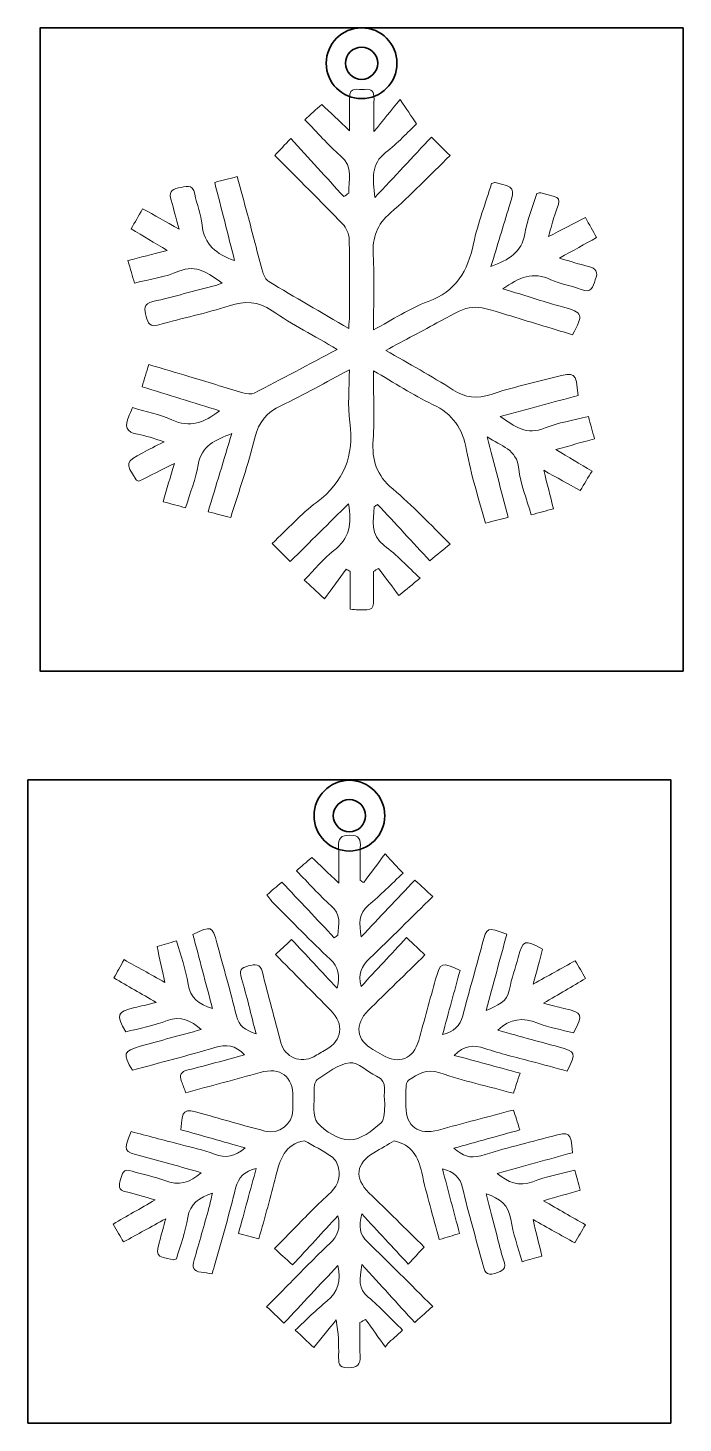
# Model space of a CAD drawing. Header units: millimetres. Extents: x -14 to 282, y 0 to 224.
# Drawn here: x -13.7 to 88.2, y 0 to 216.9 of the extents above; entities that cross this region are included whole.
import ezdxf

# ---------------------------------------------------------------- set-up
doc = ezdxf.new("R2010")
doc.units = ezdxf.units.MM
doc.header["$MEASUREMENT"] = 0
doc.layers.add('Layer 1', color=7, linetype='Continuous', lineweight=0)

msp = doc.modelspace()

# ---------------------------------------------------------------- linework, layer by layer
at = {"layer": 'Layer 1', "color": 18, "lineweight": 35, "true_color": 0x000000}
for points in [[(88.23, 116.9), (-11.77, 116.9), (-11.77, 216.9), (88.23, 216.9)], [(86.33, 0), (-13.67, 0), (-13.67, 100), (86.33, 100)]]:
    msp.add_lwpolyline(points, close=True, dxfattribs=at)
at = {"layer": 'Layer 1', "color": 7, "lineweight": 35, "true_color": 0xffffff}
for centre in [(38.23, 211.4), (36.33, 94.43)]:
    msp.add_circle(centre, 2.5, dxfattribs=at)
for points in [[(38.23, 205.9), (35.2, 205.9), (32.73, 208.36), (32.73, 211.4), (32.73, 214.43), (35.2, 216.9), (38.23, 216.9), (41.27, 216.9), (43.73, 214.43), (43.73, 211.4), (43.73, 208.36), (41.27, 205.9), (38.23, 205.9)], [(36.33, 88.93), (33.3, 88.93), (30.83, 91.39), (30.83, 94.43), (30.83, 97.46), (33.3, 99.93), (36.33, 99.93), (39.36, 99.93), (41.83, 97.46), (41.83, 94.43), (41.83, 91.39), (39.36, 88.93), (36.33, 88.93)]]:
    msp.add_open_spline(points, degree=3, knots=[0, 0, 0, 0, 1, 1, 1, 2, 2, 2, 3, 3, 3, 4, 4, 4, 4], dxfattribs=at)
at = {"layer": 'Layer 1'}
for points, knots in [([(73.5, 156.47), (73.84, 155.24), (74.12, 154.25), (74.46, 153.03), (72.51, 152.48), (70.66, 151.96), (68.46, 151.34), (70.44, 150.16), (72.18, 149.13), (74.07, 148.01), (73.44, 146.97), (72.88, 146.05), (72.22, 144.97), (70.37, 146), (68.64, 146.96), (66.56, 148.12), (67.11, 145.95), (67.56, 144.15), (68.07, 142.13), (66.92, 141.82), (65.84, 141.53), (64.61, 141.19), (63.9, 143.69), (62.92, 145.99), (62.68, 148.37), (62.36, 151.43), (59.98, 151.85), (57.76, 153.33), (58.9, 148.95), (59.92, 145.02), (61.01, 140.82), (59.84, 140.51), (58.76, 140.23), (57.49, 139.9), (56.45, 143.79), (55.22, 147.44), (54.56, 151.2), (53.96, 154.62), (52.45, 156.88), (49.27, 158.37), (46.2, 159.8), (43.35, 161.71), (40.07, 163.6), (40.07, 159.78), (40.26, 156.31), (40.02, 152.87), (39.8, 149.72), (40.56, 147.33), (43.07, 145.22), (46.15, 142.65), (48.9, 139.68), (52.02, 136.65), (50.9, 135.73), (50.06, 135.05), (48.84, 134.07), (46.21, 136.91), (43.46, 139.86), (40.71, 142.82), (40.54, 142.69), (40.38, 142.56), (40.21, 142.44), (40.09, 140.29), (39.48, 138.14), (41.76, 136.42), (43.7, 134.96), (45.38, 133.16), (47.34, 131.34), (46.12, 130.36), (45.28, 129.69), (44.02, 128.68), (43.1, 129.9), (41.98, 131.38), (40.86, 132.87), (40.6, 132.71), (40.34, 132.55), (40.08, 132.39), (40.08, 131.21), (40.07, 130.03), (40.09, 128.85), (40.13, 126.38), (40.13, 126.38), (37.59, 126.43), (37.29, 126.44), (36.99, 126.48), (36.44, 126.52), (36.44, 128.49), (36.44, 130.45), (36.44, 132.41), (36.24, 132.53), (36.05, 132.64), (35.85, 132.75), (34.74, 131.25), (33.63, 129.74), (32.45, 128.13), (31.08, 129.41), (30.3, 130.15), (29.32, 131.06), (30.91, 132.67), (32.25, 134.34), (33.9, 135.63), (36.29, 137.49), (36.81, 139.8), (36.18, 142.91), (33.15, 139.91), (30.25, 137.02), (27.13, 133.93), (26.23, 134.83), (25.47, 135.59), (24.31, 136.75), (26.75, 139.03), (28.81, 141.32), (31.22, 143.13), (35.49, 146.33), (37.11, 150.35), (36.39, 155.61), (36.04, 158.17), (36.33, 160.81), (36.33, 163.76), (32.63, 161.79), (29.27, 159.85), (25.76, 158.21), (23.47, 157.14), (22.23, 155.66), (21.62, 153.16), (20.61, 149.03), (19.18, 145), (17.87, 140.76), (16.71, 141.07), (15.68, 141.33), (14.37, 141.68), (15.59, 145.73), (16.78, 149.66), (18.05, 153.83), (15.47, 152.87), (13.34, 151.96), (12.82, 148.98), (12.44, 146.78), (11.58, 144.66), (10.86, 142.3), (9.7, 142.61), (8.62, 142.9), (7.36, 143.24), (7.95, 145.24), (8.49, 147.07), (9.11, 149.2), (7.07, 148.17), (5.3, 147.27), (3.61, 146.42), (3.37, 146.53), (3.22, 146.56), (3.16, 146.64), (1.44, 149.38), (1.44, 149.38), (4.23, 150.86), (5.19, 151.36), (6.15, 151.86), (7.51, 152.57), (5.88, 153.05), (4.69, 153.52), (3.45, 153.72), (1.57, 154.03), (1.34, 155), (2.02, 156.53), (2.19, 156.91), (2.35, 157.3), (2.59, 157.86), (4.68, 157.23), (6.81, 156.85), (8.71, 155.97), (11.52, 154.66), (13.75, 155.5), (16.14, 157.38), (12.07, 158.64), (8.15, 159.85), (4.08, 161.11), (4.45, 162.33), (4.76, 163.35), (5.13, 164.57), (7.31, 163.92), (9.34, 163.33), (11.37, 162.72), (14.18, 161.87), (16.97, 160.99), (19.78, 160.18), (20.33, 160.02), (21.07, 159.89), (21.53, 160.12), (25.75, 162.28), (29.93, 164.53), (34.43, 166.92), (30.86, 169.01), (27.45, 170.78), (24.31, 172.92), (22.09, 174.43), (20.1, 174.48), (17.65, 173.69), (14.06, 172.53), (10.33, 171.79), (6.7, 170.72), (5.29, 170.31), (5.03, 170.95), (4.73, 172.04), (4.42, 173.17), (4.26, 174), (5.77, 174.35), (9.03, 175.13), (12.27, 176.02), (15.51, 176.86), (15.79, 176.93), (16.05, 177.05), (16.54, 177.22), (14.37, 178.74), (12.6, 180.24), (9.8, 179.06), (7.7, 178.16), (5.35, 177.85), (2.92, 177.23), (2.59, 178.35), (2.28, 179.37), (1.88, 180.72), (3.84, 181.23), (5.68, 181.71), (8, 182.31), (5.96, 183.53), (4.28, 184.54), (2.39, 185.66), (2.98, 186.69), (3.53, 187.66), (4.17, 188.78), (6.03, 187.75), (7.71, 186.8), (9.85, 185.61), (9.36, 187.38), (9.01, 188.75), (8.6, 190.11), (8.28, 191.21), (8.51, 191.83), (9.76, 192.02), (10.83, 192.18), (11.93, 192.81), (12.28, 191.07), (12.61, 189.46), (13.26, 187.89), (13.42, 186.27), (13.72, 183.2), (15.63, 181.73), (18.48, 180.72), (17.44, 184.8), (16.43, 188.76), (15.38, 192.88), (16.6, 193.2), (17.64, 193.46), (18.88, 193.78), (19.44, 191.75), (19.97, 189.83), (20.48, 187.91), (21.28, 184.91), (22.04, 181.89), (22.88, 178.9), (23.03, 178.36), (23.36, 177.73), (23.8, 177.46), (27.83, 175.04), (31.9, 172.69), (36.23, 170.16), (36.28, 170.98), (36.35, 171.55), (36.35, 172.13), (36.35, 176.1), (36.4, 180.08), (36.3, 184.05), (36.27, 184.85), (35.86, 185.82), (35.3, 186.4), (31.88, 189.95), (28.35, 193.42), (24.72, 197.06), (25.52, 197.91), (26.25, 198.69), (27.21, 199.71), (30.01, 196.64), (32.74, 193.65), (35.47, 190.66), (35.73, 190.85), (36, 191.03), (36.26, 191.22), (36.17, 193.22), (37.06, 195.28), (34.92, 197.06), (32.98, 198.69), (31.33, 200.67), (29.41, 202.63), (30.28, 203.42), (31.11, 204.18), (32.03, 205.01), (33.35, 203.76), (34.66, 202.52), (36.35, 200.92), (36.35, 202.9), (36.38, 204.45), (36.34, 206), (36.29, 207.94), (37.74, 207.19), (38.68, 207.34), (39.81, 207.51), (40.2, 206.94), (40.16, 205.86), (40.11, 204.36), (40.15, 202.85), (40.15, 200.78), (41.61, 202.56), (42.74, 203.95), (44.22, 205.75), (45.25, 204.22), (45.89, 203.28), (46.78, 201.96), (45.43, 200.7), (43.82, 198.96), (41.96, 197.51), (39.67, 195.74), (39.93, 193.51), (40.3, 190.52), (43.39, 193.83), (46.16, 196.79), (49.09, 199.92), (50.16, 198.86), (50.93, 198.1), (51.99, 197.05), (48.79, 193.95), (45.89, 190.89), (42.72, 188.14), (40.63, 186.32), (39.88, 184.33), (40.03, 181.61), (40.24, 177.84), (40.08, 174.05), (40.08, 169.95), (43.07, 171.54), (45.68, 173.32), (48.56, 174.35), (52.95, 175.94), (54.73, 179.12), (55.64, 183.37), (56.32, 186.57), (57.51, 189.66), (58.44, 192.69), (58.75, 192.79), (58.88, 192.88), (58.98, 192.86), (62.12, 192.13), (62.11, 192.13), (61.19, 189.12), (60.26, 186.11), (59.35, 183.09), (58.35, 179.8), (61.11, 180.85), (63.11, 181.99), (63.63, 184.9), (64.01, 187.04), (64.84, 189.1), (65.46, 191.17), (65.77, 191.2), (65.96, 191.28), (66.12, 191.24), (69.57, 190.32), (69.25, 190.71), (68.27, 187.81), (67.94, 186.84), (67.7, 185.84), (67.31, 184.46), (69.36, 185.52), (71.13, 186.43), (73.05, 187.41), (73.66, 186.3), (74.18, 185.36), (74.77, 184.3), (72.91, 183.27), (71.17, 182.3), (69, 181.1), (70.77, 180.59), (72.11, 180.16), (73.48, 179.82), (74.69, 179.51), (75.09, 178.93), (74.58, 177.71), (74.15, 176.7), (74.03, 175.54), (72.37, 176.22), (70.86, 176.85), (69.15, 177.04), (67.68, 177.75), (64.89, 179.11), (62.65, 178.08), (60.22, 176.35), (62.88, 175.52), (65.39, 174.73), (67.9, 173.96), (68.43, 173.8), (68.96, 173.67), (69.49, 173.52), (72.68, 172.6), (72.77, 172.36), (71.05, 169.19), (67.66, 170.22), (64.22, 171.24), (60.79, 172.31), (55.38, 174), (55.39, 174), (50.45, 171.3), (47.73, 169.81), (44.98, 168.37), (41.99, 166.77), (45.63, 164.65), (49.1, 162.78), (52.41, 160.65), (54.38, 159.37), (56.15, 159.16), (58.39, 159.93), (61.62, 161.02), (64.98, 161.7), (68.28, 162.59), (71.46, 163.45), (71.55, 163.4), (71.89, 159.74), (67.97, 158.69), (64, 157.63), (59.79, 156.5), (62.03, 154.91), (63.93, 153.52), (66.76, 154.7), (68.81, 155.56), (71.09, 155.86), (73.5, 156.47)], [0, 0, 0, 0, 1, 1, 1, 2, 2, 2, 3, 3, 3, 4, 4, 4, 5, 5, 5, 6, 6, 6, 7, 7, 7, 8, 8, 8, 9, 9, 9, 10, 10, 10, 11, 11, 11, 12, 12, 12, 13, 13, 13, 14, 14, 14, 15, 15, 15, 16, 16, 16, 17, 17, 17, 18, 18, 18, 19, 19, 19, 20, 20, 20, 21, 21, 21, 22, 22, 22, 23, 23, 23, 24, 24, 24, 25, 25, 25, 26, 26, 26, 27, 27, 27, 28, 28, 28, 29, 29, 29, 30, 30, 30, 31, 31, 31, 32, 32, 32, 33, 33, 33, 34, 34, 34, 35, 35, 35, 36, 36, 36, 37, 37, 37, 38, 38, 38, 39, 39, 39, 40, 40, 40, 41, 41, 41, 42, 42, 42, 43, 43, 43, 44, 44, 44, 45, 45, 45, 46, 46, 46, 47, 47, 47, 48, 48, 48, 49, 49, 49, 50, 50, 50, 51, 51, 51, 52, 52, 52, 53, 53, 53, 54, 54, 54, 55, 55, 55, 56, 56, 56, 57, 57, 57, 58, 58, 58, 59, 59, 59, 60, 60, 60, 61, 61, 61, 62, 62, 62, 63, 63, 63, 64, 64, 64, 65, 65, 65, 66, 66, 66, 67, 67, 67, 68, 68, 68, 69, 69, 69, 70, 70, 70, 71, 71, 71, 72, 72, 72, 73, 73, 73, 74, 74, 74, 75, 75, 75, 76, 76, 76, 77, 77, 77, 78, 78, 78, 79, 79, 79, 80, 80, 80, 81, 81, 81, 82, 82, 82, 83, 83, 83, 84, 84, 84, 85, 85, 85, 86, 86, 86, 87, 87, 87, 88, 88, 88, 89, 89, 89, 90, 90, 90, 91, 91, 91, 92, 92, 92, 93, 93, 93, 94, 94, 94, 95, 95, 95, 96, 96, 96, 97, 97, 97, 98, 98, 98, 99, 99, 99, 100, 100, 100, 101, 101, 101, 102, 102, 102, 103, 103, 103, 104, 104, 104, 105, 105, 105, 106, 106, 106, 107, 107, 107, 108, 108, 108, 109, 109, 109, 110, 110, 110, 111, 111, 111, 112, 112, 112, 113, 113, 113, 114, 114, 114, 115, 115, 115, 116, 116, 116, 117, 117, 117, 118, 118, 118, 119, 119, 119, 120, 120, 120, 121, 121, 121, 122, 122, 122, 123, 123, 123, 124, 124, 124, 125, 125, 125, 126, 126, 126, 127, 127, 127, 128, 128, 128, 129, 129, 129, 130, 130, 130, 131, 131, 131, 132, 132, 132, 133, 133, 133, 134, 134, 134, 135, 135, 135, 136, 136, 136, 137, 137, 137, 138, 138, 138, 139, 139, 139, 140, 140, 140, 141, 141, 141, 142, 142, 142, 143, 143, 143, 144, 144, 144, 144]), ([(20.03, 57.25), (18.61, 58.78), (17.16, 58.91), (15.39, 58.38), (11.13, 57.11), (6.82, 56.01), (2.58, 54.86), (1.04, 57.39), (1.19, 57.84), (3.8, 58.58), (6.91, 59.46), (10.03, 60.29), (13.29, 61.18), (11.7, 62.58), (10.16, 63.35), (8.01, 62.57), (5.9, 61.81), (3.68, 61.37), (1.55, 60.8), (0.01, 63.53), (0.16, 63.92), (2.92, 64.59), (3.85, 64.82), (4.79, 65.04), (6.29, 65.39), (3.87, 66.79), (1.87, 67.95), (-0.29, 69.2), (0.24, 70.16), (0.7, 70.99), (1.28, 72.05), (3.34, 70.91), (5.27, 69.83), (7.63, 68.52), (7.19, 70.55), (6.83, 72.21), (6.42, 74.07), (7.4, 74.36), (8.31, 74.63), (9.46, 74.97), (10.09, 72.68), (10.91, 70.5), (11.26, 68.25), (11.6, 66.08), (12.85, 65.14), (15.03, 64.47), (13.98, 68.44), (12.99, 72.23), (12, 75.97), (14.83, 77.38), (15.05, 77.27), (15.74, 74.64), (16.73, 70.86), (17.84, 67.12), (18.76, 63.33), (19.15, 61.72), (20.18, 61.06), (21.82, 60.51), (21.04, 63.53), (20.38, 66.37), (19.54, 69.14), (19.17, 70.35), (19.45, 70.77), (20.6, 71.07), (21.68, 71.34), (22.45, 71.48), (22.8, 70.09), (23.71, 66.42), (24.71, 62.77), (25.69, 59.12), (26.29, 56.88), (28.79, 55.84), (30.79, 56.96), (31.43, 57.32), (32.06, 57.71), (32.7, 58.06), (35.23, 59.49), (35.55, 62.03), (33.46, 64.13), (30.63, 66.99), (27.8, 69.86), (24.85, 72.84), (25.58, 73.51), (26.3, 74.18), (27.35, 75.16), (29.61, 72.75), (31.92, 70.29), (34.44, 67.6), (34.88, 69.65), (34.67, 70.9), (33.36, 72.11), (30.31, 74.93), (27.43, 77.94), (24.49, 80.88), (24.2, 81.17), (23.96, 81.52), (23.5, 82.1), (24.26, 82.76), (24.98, 83.39), (25.83, 84.11), (28.56, 81.21), (31.26, 78.34), (33.97, 75.46), (34.16, 75.6), (34.34, 75.74), (34.53, 75.87), (34.7, 77.51), (35.09, 79.08), (33.44, 80.49), (31.61, 82.07), (30.01, 83.93), (28.1, 85.87), (28.88, 86.54), (29.6, 87.17), (30.48, 87.94), (31.74, 86.74), (33, 85.55), (34.67, 83.96), (34.67, 86.12), (34.74, 87.85), (34.64, 89.56), (34.56, 90.92), (35.05, 91.38), (36.41, 91.4), (37.9, 91.41), (38.1, 90.69), (38.03, 89.45), (37.95, 87.77), (38.01, 86.08), (38.01, 84.39), (38.2, 84.26), (38.38, 84.14), (38.56, 84.02), (39.63, 85.46), (40.7, 86.91), (41.88, 88.49), (43.06, 87.22), (43.71, 86.52), (44.67, 85.49), (42.87, 83.8), (41.17, 82.06), (39.31, 80.51), (37.72, 79.19), (37.85, 77.64), (38.18, 75.59), (41.06, 78.64), (43.72, 81.46), (46.52, 84.42), (47.6, 83.42), (48.33, 82.75), (49.29, 81.87), (45.93, 78.57), (42.77, 75.36), (39.5, 72.27), (38.21, 71.05), (37.61, 69.79), (38.17, 67.89), (40.51, 70.41), (42.8, 72.87), (45.22, 75.48), (46.41, 74.37), (47.14, 73.68), (48.09, 72.79), (45.07, 69.83), (42.14, 66.99), (39.24, 64.12), (37.1, 62), (37.41, 59.51), (39.98, 58.09), (40.46, 57.83), (40.93, 57.54), (41.41, 57.26), (44.07, 55.71), (46.26, 56.55), (47.11, 59.49), (48.01, 62.65), (48.85, 65.84), (49.75, 69.01), (50.5, 71.68), (50.69, 71.74), (53.54, 70.36), (52.66, 67.14), (51.77, 63.88), (50.82, 60.39), (52.61, 60.88), (53.56, 61.72), (53.97, 63.31), (54.92, 67.03), (56.01, 70.72), (56.99, 74.44), (57.72, 77.17), (57.68, 77.17), (60.81, 76), (59.78, 72.19), (58.73, 68.35), (57.58, 64.13), (59.34, 64.95), (60.86, 65.4), (61.24, 67.44), (61.54, 69.12), (62.14, 70.73), (62.58, 72.39), (63.31, 75.12), (63.6, 75.23), (66.37, 73.69), (65.94, 72.03), (65.49, 70.34), (64.94, 68.25), (67.27, 69.55), (69.29, 70.67), (71.46, 71.88), (72.02, 70.93), (72.5, 70.1), (73.07, 69.12), (70.97, 67.88), (68.95, 66.69), (66.54, 65.27), (67.86, 64.93), (68.76, 64.68), (69.67, 64.47), (72.63, 63.77), (72.72, 63.59), (71.21, 60.65), (69.36, 61.14), (67.42, 61.48), (65.62, 62.18), (63.34, 63.08), (61.36, 62.94), (59.41, 61.07), (61.2, 60.57), (62.9, 60.09), (64.62, 59.62), (66.03, 59.23), (67.45, 58.88), (68.86, 58.48), (71.59, 57.71), (71.61, 57.65), (70.21, 54.73), (68.38, 55.22), (66.51, 55.72), (64.65, 56.22), (62.23, 56.88), (59.78, 57.42), (57.42, 58.25), (55.59, 58.91), (54.13, 58.66), (52.64, 57.17), (56.03, 56.25), (59.33, 55.35), (62.87, 54.39), (62.49, 53.24), (62.18, 52.31), (61.84, 51.27), (57.89, 52.35), (54.07, 53.2), (50.39, 54.46), (48.32, 55.16), (46.98, 54.22), (45.51, 53.29), (45.25, 53.12), (45.16, 52.56), (45.14, 52.18), (45.09, 51.2), (45.12, 50.22), (45.12, 49.24), (45.12, 46.1), (47.08, 44.7), (50.18, 45.56), (54, 46.61), (57.83, 47.6), (61.85, 48.67), (62.16, 47.71), (62.45, 46.81), (62.85, 45.58), (59.42, 44.63), (56.11, 43.71), (52.58, 42.73), (53.93, 41.59), (55.09, 41.04), (56.79, 41.57), (60.41, 42.69), (64.09, 43.59), (67.74, 44.56), (70.71, 45.35), (70.71, 45.35), (71.03, 42.04), (67.21, 40.99), (63.35, 39.93), (59.31, 38.82), (61.04, 37.41), (62.67, 36.7), (64.87, 37.53), (66.9, 38.31), (69.08, 38.7), (71.39, 39.31), (71.67, 38.26), (71.91, 37.35), (72.21, 36.21), (70.37, 35.67), (68.65, 35.18), (66.53, 34.56), (68.88, 33.21), (70.9, 32.05), (73.03, 30.83), (72.46, 29.87), (71.98, 29.04), (71.37, 28.02), (69.24, 29.21), (67.2, 30.35), (64.89, 31.64), (65.38, 29.6), (65.81, 27.85), (66.27, 25.97), (65.22, 25.67), (64.3, 25.41), (63.19, 25.09), (62.56, 27.37), (61.77, 29.5), (61.43, 31.69), (61.08, 33.9), (59.83, 34.95), (57.58, 35.64), (58.16, 33.41), (58.7, 31.34), (59.25, 29.26), (59.59, 27.97), (59.85, 26.64), (60.31, 25.38), (60.84, 23.96), (60.16, 23.63), (58.97, 23.28), (57.54, 22.86), (57.34, 23.64), (57.06, 24.69), (56.04, 28.65), (54.87, 32.57), (53.93, 36.55), (53.54, 38.22), (52.64, 39.05), (50.81, 39.51), (51.7, 36.13), (52.55, 32.91), (53.46, 29.47), (52.44, 29.17), (51.49, 28.88), (50.32, 28.53), (49.36, 32.12), (48.33, 35.5), (47.59, 38.94), (47.05, 41.41), (46.03, 43.25), (43.31, 43.88), (42.34, 43.32), (41.24, 42.68), (40.13, 42.04), (37.33, 40.41), (37.06, 38.06), (39.38, 35.8), (42.22, 33.03), (45.04, 30.25), (47.98, 27.37), (47.1, 26.45), (46.42, 25.72), (45.49, 24.73), (43.08, 27.32), (40.81, 29.77), (38.27, 32.51), (37.8, 30.54), (37.87, 29.35), (39.13, 28.16), (42.51, 24.98), (45.74, 21.65), (49.29, 18.13), (48.42, 17.36), (47.68, 16.71), (46.49, 15.66), (43.82, 18.57), (41.21, 21.43), (38.29, 24.63), (37.86, 22.35), (37.7, 20.89), (39.25, 19.59), (41.11, 18.03), (42.77, 16.23), (44.6, 14.46), (43.68, 13.62), (42.97, 12.98), (42.27, 12.33), (42.15, 12.16), (42.04, 11.99), (41.93, 11.82), (40.9, 13.25), (39.88, 14.69), (38.85, 16.12), (38.56, 15.96), (38.27, 15.8), (37.98, 15.64), (37.98, 13.92), (37.89, 12.2), (38, 10.49), (38.1, 9.02), (37.52, 8.62), (36.12, 8.6), (34.56, 8.58), (34.65, 9.48), (34.66, 10.5), (34.68, 12.25), (34.67, 14), (34.26, 16.03), (33.13, 14.63), (32, 13.23), (30.79, 11.73), (29.67, 12.8), (28.98, 13.45), (27.92, 14.47), (29.63, 16.05), (31.17, 17.62), (32.86, 18.99), (34.6, 20.39), (35.01, 22.11), (34.54, 24.5), (31.7, 21.46), (28.98, 18.56), (26.16, 15.54), (25.03, 16.61), (24.35, 17.26), (23.46, 18.1), (24.64, 19.29), (25.69, 20.36), (26.75, 21.42), (28.91, 23.58), (31.01, 25.81), (33.26, 27.88), (34.54, 29.05), (34.99, 30.31), (34.54, 32.23), (32.16, 29.64), (29.87, 27.17), (27.49, 24.58), (26.31, 25.65), (25.61, 26.29), (24.69, 27.12), (25.67, 28.13), (26.53, 29.03), (27.41, 29.92), (29.27, 31.78), (31.06, 33.72), (33.02, 35.46), (34.34, 36.63), (35, 37.94), (34.65, 39.62), (34.52, 40.29), (34.09, 41.07), (33.55, 41.44), (32.2, 42.37), (30.71, 43.1), (29.33, 43.89), (26.24, 43.32), (25.51, 40.96), (24.9, 38.38), (24.13, 35.18), (23.18, 32.03), (22.25, 28.66), (21.15, 28.95), (20.19, 29.2), (19.09, 29.49), (20.03, 32.95), (20.92, 36.22), (21.84, 39.6), (20.02, 39.13), (19.06, 38.23), (18.64, 36.52), (17.69, 32.62), (16.54, 28.75), (15.47, 24.87), (15.32, 24.35), (15.17, 23.84), (14.98, 23.21), (14.35, 23.3), (13.83, 23.4), (13.3, 23.46), (12.08, 23.6), (11.82, 24.2), (12.17, 25.36), (13, 28.04), (13.73, 30.75), (14.49, 33.45), (14.68, 34.14), (14.82, 34.84), (15.04, 35.77), (12.97, 35.01), (11.55, 34.19), (11.19, 31.94), (10.85, 29.73), (10.03, 27.61), (9.44, 25.52), (9.18, 25.45), (9.05, 25.37), (8.95, 25.39), (6.15, 25.96), (6.15, 25.96), (6.93, 28.75), (7.17, 29.62), (7.41, 30.49), (7.77, 31.78), (5.4, 30.47), (3.4, 29.37), (1.21, 28.16), (0.68, 29.06), (0.21, 29.88), (-0.41, 30.94), (1.71, 32.17), (3.75, 33.33), (6.11, 34.69), (4.42, 35.17), (3.03, 35.64), (1.6, 35.95), (0.32, 36.22), (0.46, 36.96), (0.75, 37.86), (1.03, 38.74), (1.13, 39.67), (2.54, 39.17), (4.2, 38.58), (6.01, 38.37), (7.64, 37.71), (9.8, 36.81), (11.51, 37.39), (13.29, 38.93), (10.14, 39.82), (7.1, 40.7), (4.05, 41.5), (1.13, 42.27), (1.12, 42.23), (2.4, 45.31), (4.87, 44.67), (7.39, 44.01), (9.9, 43.35), (11.72, 42.86), (13.61, 42.5), (15.35, 41.81), (17.12, 41.11), (18.52, 41.43), (20.12, 42.79), (16.67, 43.76), (13.38, 44.69), (10.14, 45.6), (10.27, 48.76), (10.55, 48.95), (13.31, 48.15), (16.59, 47.2), (19.88, 46.28), (23.18, 45.4), (25.35, 44.82), (27.51, 46.47), (27.54, 48.66), (27.55, 49.33), (27.54, 50), (27.54, 50.67), (27.58, 53.92), (25.6, 55.39), (22.45, 54.51), (18.64, 53.45), (14.82, 52.42), (10.9, 51.35), (10.65, 51.99), (10.44, 52.54), (10.23, 53.09), (9.84, 54.1), (10.12, 54.63), (11.24, 54.91), (14.13, 55.62), (16.99, 56.43), (20.03, 57.25)], [0, 0, 0, 0, 1, 1, 1, 2, 2, 2, 3, 3, 3, 4, 4, 4, 5, 5, 5, 6, 6, 6, 7, 7, 7, 8, 8, 8, 9, 9, 9, 10, 10, 10, 11, 11, 11, 12, 12, 12, 13, 13, 13, 14, 14, 14, 15, 15, 15, 16, 16, 16, 17, 17, 17, 18, 18, 18, 19, 19, 19, 20, 20, 20, 21, 21, 21, 22, 22, 22, 23, 23, 23, 24, 24, 24, 25, 25, 25, 26, 26, 26, 27, 27, 27, 28, 28, 28, 29, 29, 29, 30, 30, 30, 31, 31, 31, 32, 32, 32, 33, 33, 33, 34, 34, 34, 35, 35, 35, 36, 36, 36, 37, 37, 37, 38, 38, 38, 39, 39, 39, 40, 40, 40, 41, 41, 41, 42, 42, 42, 43, 43, 43, 44, 44, 44, 45, 45, 45, 46, 46, 46, 47, 47, 47, 48, 48, 48, 49, 49, 49, 50, 50, 50, 51, 51, 51, 52, 52, 52, 53, 53, 53, 54, 54, 54, 55, 55, 55, 56, 56, 56, 57, 57, 57, 58, 58, 58, 59, 59, 59, 60, 60, 60, 61, 61, 61, 62, 62, 62, 63, 63, 63, 64, 64, 64, 65, 65, 65, 66, 66, 66, 67, 67, 67, 68, 68, 68, 69, 69, 69, 70, 70, 70, 71, 71, 71, 72, 72, 72, 73, 73, 73, 74, 74, 74, 75, 75, 75, 76, 76, 76, 77, 77, 77, 78, 78, 78, 79, 79, 79, 80, 80, 80, 81, 81, 81, 82, 82, 82, 83, 83, 83, 84, 84, 84, 85, 85, 85, 86, 86, 86, 87, 87, 87, 88, 88, 88, 89, 89, 89, 90, 90, 90, 91, 91, 91, 92, 92, 92, 93, 93, 93, 94, 94, 94, 95, 95, 95, 96, 96, 96, 97, 97, 97, 98, 98, 98, 99, 99, 99, 100, 100, 100, 101, 101, 101, 102, 102, 102, 103, 103, 103, 104, 104, 104, 105, 105, 105, 106, 106, 106, 107, 107, 107, 108, 108, 108, 109, 109, 109, 110, 110, 110, 111, 111, 111, 112, 112, 112, 113, 113, 113, 114, 114, 114, 115, 115, 115, 116, 116, 116, 117, 117, 117, 118, 118, 118, 119, 119, 119, 120, 120, 120, 121, 121, 121, 122, 122, 122, 123, 123, 123, 124, 124, 124, 125, 125, 125, 126, 126, 126, 127, 127, 127, 128, 128, 128, 129, 129, 129, 130, 130, 130, 131, 131, 131, 132, 132, 132, 133, 133, 133, 134, 134, 134, 135, 135, 135, 136, 136, 136, 137, 137, 137, 138, 138, 138, 139, 139, 139, 140, 140, 140, 141, 141, 141, 142, 142, 142, 143, 143, 143, 144, 144, 144, 145, 145, 145, 146, 146, 146, 147, 147, 147, 148, 148, 148, 149, 149, 149, 150, 150, 150, 151, 151, 151, 152, 152, 152, 153, 153, 153, 154, 154, 154, 155, 155, 155, 156, 156, 156, 157, 157, 157, 158, 158, 158, 159, 159, 159, 160, 160, 160, 161, 161, 161, 162, 162, 162, 163, 163, 163, 164, 164, 164, 165, 165, 165, 166, 166, 166, 167, 167, 167, 168, 168, 168, 169, 169, 169, 170, 170, 170, 171, 171, 171, 172, 172, 172, 173, 173, 173, 174, 174, 174, 175, 175, 175, 176, 176, 176, 177, 177, 177, 178, 178, 178, 179, 179, 179, 180, 180, 180, 181, 181, 181, 182, 182, 182, 183, 183, 183, 184, 184, 184, 185, 185, 185, 186, 186, 186, 187, 187, 187, 188, 188, 188, 189, 189, 189, 190, 190, 190, 191, 191, 191, 191]), ([(41.87, 49.61), (41.43, 51.29), (42.56, 53.03), (40.54, 53.94), (39.1, 54.58), (37.67, 56.18), (36.4, 56.02), (34.6, 55.79), (32.9, 54.43), (31.29, 53.35), (30.88, 53.08), (30.83, 52.05), (30.86, 51.37), (30.91, 49.77), (30.54, 47.7), (31.39, 46.69), (32.55, 45.31), (34.67, 44.05), (36.4, 44.03), (38.03, 44.01), (39.87, 45.45), (41.25, 46.67), (41.91, 47.25), (41.72, 48.79), (41.87, 49.61)], [0, 0, 0, 0, 1, 1, 1, 2, 2, 2, 3, 3, 3, 4, 4, 4, 5, 5, 5, 6, 6, 6, 7, 7, 7, 8, 8, 8, 8])]:
    msp.add_open_spline(points, degree=3, knots=knots, dxfattribs=at)

doc.saveas('drawing.dxf')
